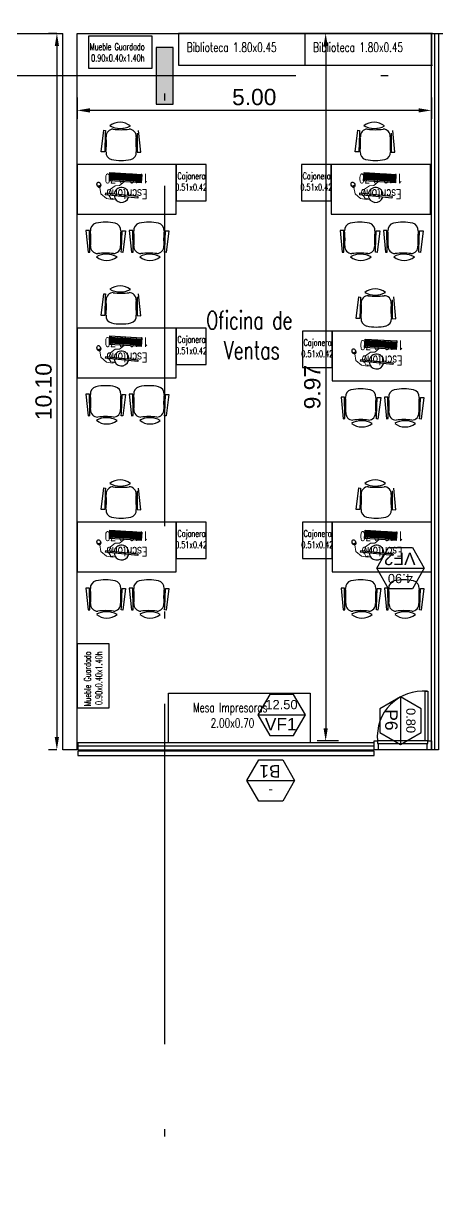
# Model space of a CAD drawing. Header units: metres. Extents: x 0 to 8715937, y -236336 to 216.
# Drawn here: x 126.65 to 132.49, y 90.63 to 107.07 of the extents above; entities that cross this region are included whole.
import ezdxf
from ezdxf.enums import TextEntityAlignment as Align

# ---------------------------------------------------------------- set-up
doc = ezdxf.new("R2010")
doc.units = ezdxf.units.M
doc.header["$MEASUREMENT"] = 0
doc.header["$PDMODE"] = 3
doc.linetypes.add('ACAD_ISO10W100', pattern=[18, 12, -3, 0, -3])
doc.linetypes.add('CENTRO', pattern=[2, 1.25, -0.25, 0.25, -0.25])
for name, color, linetype in [('0-BLOCK-ARQUITECTURA', 7, 'Continuous'), ('0-BLOCK-ESTRUCTURA', 7, 'Continuous'), ('CARP', 3, 'Continuous'), ('CARPINTERIA', 3, 'Continuous'), ('CARPINTERIA II', 7, 'Continuous'), ('CARPINTERIA III', 252, 'Continuous'), ('COLUMNAS', 210, 'Continuous'), ('COLUMNAS HATCH', 251, 'Continuous'), ('COTAS INTERIORES', 2, 'Continuous'), ('EJES', 251, 'ACAD_ISO10W100'), ('FRIO', 7, 'Continuous'), ('MUEBLES', 45, 'Continuous'), ('MURO', 4, 'Continuous'), ('TEXTO', 7, 'Continuous'), ('TXT CARP', 3, 'Continuous')]:
    doc.layers.add(name, color=color, linetype=linetype)
doc.styles.add('AR', font='arial.ttf')
doc.styles.add('txt7', font='romans.shx', dxfattribs={"width": 0.7})
doc.dimstyles.new('CotaLoc0', dxfattribs={"dimtxt": 0.23, "dimasz": 0.18, "dimexe": 0.12, "dimexo": 0.37, "dimgap": 0.07, "dimtad": 1, "dimzin": 0, "dimdsep": 46, "dimtxsty": 'AR', "dimcen": 0.9, "dimclrd": 251, "dimclre": 251, "dimadec": 0, "dimazin": 0, "dimtfac": 1, "dimtofl": 0, "dimtmove": 1, "dimatfit": 3, "dimfxl": 0.18, "dimtolj": 1, "dimtzin": 0, "dimarcsym": 1})

# ---------------------------------------------------------------- blocks, each defined once
blk = doc.blocks.new('DESCARP')
at = {"layer": 'TXT CARP', "lineweight": -3, "ltscale": 0.5}
for p, q in [((0.168, 0.291), (0, 0)), ((0.504, 0.291), (0.168, 0.291)), ((0.672, 0), (0.504, 0.291)), ((0, 0), (0.168, -0.291)), ((0, 0), (0.672, 0)), ((0.504, -0.291), (0.672, 0)), ((0.168, -0.291), (0.504, -0.291))]:
    blk.add_line(p, q, dxfattribs=at)
blk = doc.blocks.new('CARPINTERIA')
at = {"layer": 'TXT CARP', "color": 3, "rotation": 180.0682455120744}
blk.add_blockref('DESCARP', (0.336, 0), dxfattribs=at)
at = {"layer": 'TXT CARP', "style": 'AR'}
blk.add_attdef('DESIGNACION', text='', height=0.175, rotation=0.0683, dxfattribs=at).set_placement((0.011, 0.129), align=Align.MIDDLE)
at = {"layer": 'TXT CARP', "ltscale": 0.1, "style": 'AR'}
blk.add_attdef('ANCHO', text='', height=0.13, dxfattribs=at).set_placement((0.002, -0.147), align=Align.MIDDLE)
blk = doc.blocks.new('DPM-ARQUITECTURA')
at = {"layer": 'CARP', "color": 251, "ltscale": 0.1}
for points in [[(44.692, 96.829), (44.692, 106.929), (44.792, 106.929), (44.792, 96.829)], [(43.882, 96.929), (39.7, 96.929), (39.7, 96.829), (43.882, 96.829)]]:
    blk.add_lwpolyline(points, close=True, dxfattribs=at)
at = {"layer": 'CARP', "ltscale": 0.1}
for points in [[(44.742, 96.829), (44.742, 106.929)], [(43.882, 96.879), (39.7, 96.879)]]:
    blk.add_lwpolyline(points, dxfattribs=at)
blk.add_lwpolyline([(39.7, 96.809), (39.7, 96.749), (43.882, 96.749), (43.882, 96.809)], close=True, dxfattribs=at)
at = {"layer": 'CARPINTERIA', "linetype": 'Continuous', "ltscale": 0.001}
for points in [[(43.942, 96.829), (43.882, 96.829), (43.882, 96.954), (43.932, 96.954), (43.932, 96.919), (43.942, 96.919), (43.942, 96.829)], [(44.632, 96.919), (44.642, 96.919), (44.642, 96.954), (44.692, 96.954), (44.692, 96.829), (44.632, 96.829), (44.632, 96.919), (44.642, 96.919)]]:
    blk.add_lwpolyline(points, dxfattribs=at)
at = {"layer": 'CARPINTERIA II', "color": 7, "linetype": 'Continuous'}
blk.add_lwpolyline([(44.602, 97.654), (44.642, 97.654), (44.642, 96.954), (44.602, 96.954)], close=True, dxfattribs=at)
at = {"layer": 'CARPINTERIA III', "linetype": 'Continuous'}
blk.add_lwpolyline([(44.632, 97.654, 0.473387), (43.932, 96.954)], format="xyb", dxfattribs=at)
for points in [[(44.632, 96.954), (43.932, 96.954)], [(43.932, 96.919), (44.632, 96.919)], [(44.632, 96.829), (43.932, 96.829)]]:
    blk.add_lwpolyline(points, dxfattribs=at)
at = {"layer": 'MURO', "ltscale": 0.1}
for p, q in [((22.08, 106.929), (39.492, 106.929)), ((39.492, 96.829), (39.492, 106.929)), ((39.692, 96.829), (39.692, 106.929)), ((39.692, 106.929), (45.508, 106.929)), ((39.692, 96.829), (39.492, 96.829))]:
    blk.add_line(p, q, dxfattribs=at)
at = {"layer": 'CARPINTERIA', "ltscale": 0.1}
ref = blk.add_blockref('CARPINTERIA', (44.256, 99.39), dxfattribs=dict(at, xscale=-0.9999999999999997, rotation=0.06824551207424263))
ref.add_attrib('DESIGNACION', 'VF2', dxfattribs={"layer": 'TXT CARP', "height": 0.175, "rotation": 179.9999, "style": 'AR'}).set_placement((44.245, 99.519), align=Align.MIDDLE)
ref.add_attrib('ANCHO', '4.90', dxfattribs={"layer": 'TXT CARP', "ltscale": 0.1, "height": 0.13, "rotation": 180.0682, "style": 'AR'}).set_placement((44.254, 99.244), align=Align.MIDDLE)
ref = blk.add_blockref('CARPINTERIA', (42.578, 97.32), dxfattribs=dict(at, rotation=179.9317544879258))
ref.add_attrib('DESIGNACION', 'VF1', dxfattribs={"layer": 'TXT CARP', "height": 0.175, "rotation": 0.0001, "style": 'AR'}).set_placement((42.566, 97.191), align=Align.MIDDLE)
ref.add_attrib('ANCHO', '12.50', dxfattribs={"layer": 'TXT CARP', "ltscale": 0.1, "height": 0.13, "rotation": 359.9318, "style": 'AR'}).set_placement((42.576, 97.467), align=Align.MIDDLE)
ref = blk.add_blockref('CARPINTERIA', (44.255, 97.24), dxfattribs=dict(at, rotation=89.93175448792579))
ref.add_attrib('DESIGNACION', 'P6', dxfattribs={"layer": 'TXT CARP', "height": 0.175, "rotation": 270.0001, "style": 'AR'}).set_placement((44.127, 97.251), align=Align.MIDDLE)
ref.add_attrib('ANCHO', '0.80', dxfattribs={"layer": 'TXT CARP', "ltscale": 0.1, "height": 0.13, "rotation": 269.9318, "style": 'AR'}).set_placement((44.402, 97.242), align=Align.MIDDLE)
ref = blk.add_blockref('CARPINTERIA', (42.425, 96.397), dxfattribs=dict(at, xscale=-0.9999999999999997, rotation=0.06824551207416629))
ref.add_attrib('DESIGNACION', 'B1', dxfattribs={"layer": 'TXT CARP', "height": 0.175, "rotation": 179.9999, "style": 'AR'}).set_placement((42.414, 96.526), align=Align.MIDDLE)
ref.add_attrib('ANCHO', '-', dxfattribs={"layer": 'TXT CARP', "ltscale": 0.1, "height": 0.13, "rotation": 180.0682, "style": 'AR'}).set_placement((42.423, 96.25), align=Align.MIDDLE)
blk = doc.blocks.new('COLUMNA 0.24 x 0.80')
at = {"layer": 'COLUMNAS HATCH', "ltscale": 0.1}
blk.add_hatch(color=256, dxfattribs=at).paths.add_polyline_path([(0, 0.8), (0.24, 0.8), (0.24, 0), (0, 0)])
at = {"layer": 'COLUMNAS', "ltscale": 0.1}
blk.add_lwpolyline([(0, 0.8), (0.24, 0.8), (0.24, 0), (0, 0)], close=True, dxfattribs=at)
blk = doc.blocks.new('DPM-ESTRUCTURA')
at = {"layer": 'EJES', "ltscale": 0.4}
for p, q in [((40.928, 41.58), (40.928, 112.33)), ((108.48, 106.33), (16.48, 106.33))]:
    blk.add_line(p, q, dxfattribs=at)
at = {"layer": 'COLUMNAS', "xscale": -1}
blk.add_blockref('COLUMNA 0.24 x 0.80', (41.048, 105.93), dxfattribs=at)
blk = doc.blocks.new('mouse standard')
at = {"layer": 'MUEBLES', "linetype": 'Continuous', "lineweight": 25}
for p, q in [((-0.023, -0.005), (0.023, 0.005)), ((0, 0), (0.004, -0.024))]:
    blk.add_line(p, q, dxfattribs=at)
blk.add_ellipse((-0.003, 0.014), major_axis=(0.0067, -0.038), ratio=0.64777, dxfattribs=at)
blk = doc.blocks.new('teclado estandard')
at = {"layer": 'MUEBLES', "linetype": 'Continuous', "lineweight": 25}
for p, q in [((-0.45, 0.12), (0, 0.12)), ((-0.45, 0), (-0.45, 0.12)), ((-0.45, 0.1), (0, 0.1)), ((-0.45, 0.09), (0, 0.09)), ((-0.45, 0.08), (0, 0.08)), ((-0.45, 0.07), (0, 0.07)), ((-0.45, 0.06), (0, 0.06)), ((-0.45, 0.05), (0, 0.05)), ((-0.45, 0.04), (0, 0.04)), ((-0.45, 0.03), (0, 0.03)), ((-0.45, 0.02), (0, 0.02)), ((0, 0), (-0.45, 0)), ((-0.434, 0.02), (-0.434, 0.12)), ((-0.424, 0.02), (-0.424, 0.12)), ((-0.414, 0.02), (-0.414, 0.12)), ((-0.404, 0.02), (-0.404, 0.12)), ((-0.394, 0.02), (-0.394, 0.12)), ((-0.384, 0.02), (-0.384, 0.12)), ((-0.374, 0.02), (-0.374, 0.12)), ((-0.02, 0.12), (-0.02, 0)), ((-0.01, 0.12), (-0.01, 0)), ((0, 0.12), (0, 0))]:
    blk.add_line(p, q, dxfattribs=at)
blk = doc.blocks.new('monitor pc')
at = {"layer": 'MUEBLES', "linetype": 'Continuous', "lineweight": 25}
for p, q in [((-0.203, 0.117), (-0.193, 0.134)), ((-0.203, 0.117), (0.197, -0.115)), ((-0.193, 0.134), (0.207, -0.097)), ((0.197, -0.115), (0.207, -0.097))]:
    blk.add_line(p, q, dxfattribs=at)
for start, end in [(150.3223, 329.6777), (340.6725, 139.3275)]:
    blk.add_arc((0, 0), 0.105, start, end, dxfattribs=at)
blk = doc.blocks.new('A$C33634EC6')
at = {"layer": 'MUEBLES', "linetype": 'CENTRO', "lineweight": 18}
for p, q in [((0.228, 0.06), (0.274, 0.032)), ((0.274, 0.032), (0.304, 0.043))]:
    blk.add_line(p, q, dxfattribs=at)
for points in [[(0.324, 0.327), (0.294, 0.251), (0.242, 0.219), (0.205, 0.141), (0.215, 0.103), (0.222, 0.079)], [(0.062, 0.093), (0.119, 0.021), (0.22, 0), (0.301, 0.027), (0.325, 0.049), (0.329, 0.056)]]:
    blk.add_lwpolyline(points, dxfattribs=at)
for name, p, rotation in [('teclado estandard', (0.085, 0.346), 205.4339014883055), ('monitor pc', (0.381, 0.147), 233.2319994036899), ('mouse standard', (0.043, 0.109), 36.60633259912523)]:
    blk.add_blockref(name, p, dxfattribs=dict(at, rotation=rotation))
blk = doc.blocks.new('A$C7BA86730')
at = {"layer": 'MUEBLES', "ltscale": 0.21}
for p, q in [((1.296, 1.4), (0.596, 1.4)), ((0.596, 1.4), (0.596, 0)), ((1.296, 0), (1.296, 1.4)), ((1.53, 1.245), (1.53, 1.295)), ((1.53, 1.295), (1.835, 1.257)), ((1.795, 1.236), (1.53, 1.245)), ((1.601, 1.243), (1.601, 1.221)), ((1.651, 1.241), (1.651, 1.221)), ((1.651, 1.241), (1.651, 1.22)), ((1.831, 1.234), (1.795, 1.236)), ((1.835, 1.257), (1.831, 1.234)), ((1.862, 0.99), (1.843, 0.99)), ((1.862, 1.061), (1.845, 1.062)), ((0.421, 0.898), (0.114, 0.868)), ((0.154, 0.845), (0.419, 0.847)), ((0.297, 0.829), (0.297, 0.846)), ((0.347, 0.83), (0.347, 0.847)), ((0.419, 0.847), (0.421, 0.898)), ((1.527, 0.786), (1.526, 0.736)), ((1.526, 0.736), (1.832, 0.766)), ((1.792, 0.789), (1.527, 0.786)), ((1.53, 0.634), (1.53, 0.684)), ((1.53, 0.684), (1.835, 0.646)), ((1.599, 0.803), (1.599, 0.787)), ((1.649, 0.805), (1.649, 0.788)), ((1.829, 0.79), (1.792, 0.789)), ((1.832, 0.766), (1.829, 0.79)), ((0.085, 0.644), (0.103, 0.644)), ((0.085, 0.573), (0.102, 0.572)), ((1.795, 0.625), (1.53, 0.634)), ((1.601, 0.632), (1.601, 0.61)), ((1.651, 0.63), (1.651, 0.61)), ((1.651, 0.63), (1.651, 0.609)), ((1.831, 0.623), (1.795, 0.625)), ((1.835, 0.646), (1.831, 0.623)), ((0.111, 0.377), (0.115, 0.4)), ((0.417, 0.338), (0.111, 0.377)), ((0.115, 0.4), (0.152, 0.398)), ((0.152, 0.398), (0.417, 0.389)), ((0.296, 0.393), (0.296, 0.414)), ((0.296, 0.393), (0.296, 0.412)), ((0.346, 0.391), (0.346, 0.412)), ((0.417, 0.389), (0.417, 0.338)), ((1.862, 0.379), (1.843, 0.379)), ((1.862, 0.45), (1.845, 0.451)), ((1.527, 0.175), (1.526, 0.125)), ((1.792, 0.178), (1.527, 0.175)), ((1.599, 0.192), (1.599, 0.176)), ((1.649, 0.194), (1.649, 0.177)), ((1.829, 0.179), (1.792, 0.178)), ((1.832, 0.155), (1.829, 0.179)), ((0.596, 0), (1.296, 0)), ((1.526, 0.125), (1.832, 0.155))]:
    blk.add_line(p, q, dxfattribs=at)
for centre, radius, start, end in [((1.521, 1.127), 0.1, 84.0309, 167.3244), ((1.652, 2.376), 1.155, 264.0309, 274.5159), ((1.75, 1.124), 0.1, 0, 94.5159), ((2.166, 1.026), 0.307, 151.1948, 207.8353), ((1.711, 1.03), 0.236, 321.4327, 37.5975), ((2.03, 1.013), 0.622, 167.3244, 192.6516), ((2.71, 1.013), 0.867, 172.5977, 187.4023), ((0.196, 0.733), 0.1, 85.4694, 180), ((0.296, 1.995), 1.166, 265.4694, 275.8684), ((0.426, 0.736), 0.1, 12.6516, 95.8684), ((1.521, 0.898), 0.1, 192.6516, 275.8684), ((1.75, 0.901), 0.1, 265.4694, 0), ((0.236, 0.604), 0.236, 141.4327, 217.5975), ((-0.22, 0.608), 0.307, 331.1948, 27.8353), ((-0.763, 0.621), 0.867, 352.5977, 7.4023), ((-0.084, 0.621), 0.622, 347.3244, 12.6516), ((1.65, -0.361), 1.166, 85.4694, 95.8684), ((0.196, 0.51), 0.1, 180, 274.5159), ((2.03, 0.402), 0.622, 167.3244, 192.6516), ((1.521, 0.516), 0.1, 84.0309, 167.3244), ((1.652, 1.765), 1.155, 264.0309, 274.5159), ((1.75, 0.513), 0.1, 0, 94.5159), ((2.71, 0.402), 0.867, 172.5977, 187.4023), ((2.166, 0.415), 0.307, 151.1948, 207.8353), ((1.711, 0.419), 0.236, 321.4327, 37.5975), ((0.295, -0.742), 1.155, 84.0309, 94.5159), ((0.426, 0.507), 0.1, 264.0309, 347.3244), ((1.521, 0.287), 0.1, 192.6516, 275.8684), ((1.65, -0.972), 1.166, 85.4694, 95.8684), ((1.75, 0.29), 0.1, 265.4694, 0)]:
    blk.add_arc(centre, radius, start, end, dxfattribs=at)
at = {"layer": 'MUEBLES', "ltscale": 0.21, "rotation": 60.98965330433668}
blk.add_blockref('A$C33634EC6', (0.968, 0.221), dxfattribs=at)
at = {"layer": 'TEXTO', "insert": (1.077, 1.439), "char_height": 0.13088, "attachment_point": 1, "rotation": 270, "style": 'txt7'}
blk.add_mtext_dynamic_manual_height_columns('\\pi0.45054;Escritorio\\P\\pi0.43091;1.40x0.70', width=1.50746, gutter_width=150, heights=[0], dxfattribs=at)
blk = doc.blocks.new('A$C16A520EC')
at = {"layer": 'MUEBLES'}
for p, q in [((0, 0.7), (2, 0.7)), ((2, 0.7), (2, 0)), ((2, 0), (0, 0))]:
    blk.add_line(p, q, dxfattribs=at)
at = {"layer": 'MUEBLES', "ltscale": 0.21}
blk.add_line((0, 0), (0, 0.7), dxfattribs=at)
at = {"layer": 'TEXTO', "insert": (0.17, 0.562), "char_height": 0.13088, "attachment_point": 1, "style": 'txt7'}
blk.add_mtext_dynamic_manual_height_columns('\\pi0.1757;Mesa Impresoras\\P\\pi0.42436;2.00x0.70', width=1.50746, gutter_width=150, heights=[0], dxfattribs=at)
blk = doc.blocks.new('*D239')
at = {"layer": 'COTAS INTERIORES', "color": 251, "lineweight": -2, "ltscale": 0.1, "transparency": 16777216}
for p, q in [((127.412, 106.023), (127.412, 105.723)), ((132.412, 106.023), (132.412, 105.723)), ((132.232, 105.843), (127.592, 105.843))]:
    blk.add_line(p, q, dxfattribs=at)
at = {"layer": 'COTAS INTERIORES', "color": 251, "ltscale": 0.1, "transparency": 16777216}
for points in [[(127.592, 105.873), (127.592, 105.813), (127.412, 105.843)], [(132.232, 105.873), (132.232, 105.813), (132.412, 105.843)]]:
    blk.add_solid(points, dxfattribs=at)
at = {"layer": 'Defpoints', "color": 0, "ltscale": 0.1, "transparency": 16777216}
for p in [(127.412, 106.929), (132.412, 106.929), (127.412, 105.843)]:
    blk.add_point(p, dxfattribs=at)
at = {"layer": 'COTAS INTERIORES', "color": 0, "ltscale": 0.1, "transparency": 16777216, "insert": (129.912, 106.03), "char_height": 0.23, "attachment_point": 5, "style": 'AR'}
blk.add_mtext('\\A1;5.00', dxfattribs=at)
blk = doc.blocks.new('*D240')
at = {"layer": 'COTAS INTERIORES', "color": 251, "lineweight": -2, "ltscale": 0.1, "transparency": 16777216}
for p, q in [((131.1, 106.929), (130.8, 106.929)), ((130.92, 106.749), (130.92, 97.134)), ((131.1, 96.954), (130.8, 96.954))]:
    blk.add_line(p, q, dxfattribs=at)
at = {"layer": 'COTAS INTERIORES', "color": 251, "ltscale": 0.1, "transparency": 16777216}
for points in [[(130.89, 106.749), (130.95, 106.749), (130.92, 106.929)], [(130.89, 97.134), (130.95, 97.134), (130.92, 96.954)]]:
    blk.add_solid(points, dxfattribs=at)
at = {"layer": 'Defpoints', "color": 0, "ltscale": 0.1, "transparency": 16777216}
for p in [(132.412, 106.929), (130.92, 96.954), (132.412, 96.954)]:
    blk.add_point(p, dxfattribs=at)
at = {"layer": 'COTAS INTERIORES', "color": 0, "ltscale": 0.1, "transparency": 16777216, "insert": (130.732, 101.942), "char_height": 0.23, "attachment_point": 5, "rotation": 90, "style": 'AR'}
blk.add_mtext('\\A1;9.97', dxfattribs=at)
blk = doc.blocks.new('*D241')
at = {"layer": 'COTAS INTERIORES', "color": 251, "lineweight": -2, "ltscale": 0.1, "transparency": 16777216}
for p, q in [((127.126, 106.929), (127.006, 106.929)), ((127.126, 106.749), (127.126, 97.009)), ((127.126, 96.829), (127.006, 96.829))]:
    blk.add_line(p, q, dxfattribs=at)
at = {"layer": 'COTAS INTERIORES', "color": 251, "ltscale": 0.1, "transparency": 16777216}
for points in [[(127.096, 106.749), (127.156, 106.749), (127.126, 106.929)], [(127.096, 97.009), (127.156, 97.009), (127.126, 96.829)]]:
    blk.add_solid(points, dxfattribs=at)
at = {"layer": 'Defpoints', "color": 0, "ltscale": 0.1, "transparency": 16777216}
for p in [(127.412, 106.929), (127.126, 96.829), (127.412, 96.829)]:
    blk.add_point(p, dxfattribs=at)
at = {"layer": 'COTAS INTERIORES', "color": 0, "ltscale": 0.1, "transparency": 16777216, "insert": (126.939, 101.879), "char_height": 0.23, "attachment_point": 5, "rotation": 90, "style": 'AR'}
blk.add_mtext('\\A1;10.10', dxfattribs=at)

msp = doc.modelspace()

# ---------------------------------------------------------------- linework, layer by layer
at = {"layer": 'MUEBLES', "ltscale": 0.1}
for p, q in [((128.472, 106.888), (127.572, 106.888)), ((127.572, 106.888), (127.572, 106.438)), ((128.472, 106.438), (128.472, 106.888)), ((127.572, 106.438), (128.472, 106.438)), ((128.812, 105.079), (128.812, 104.569)), ((129.232, 105.079), (128.812, 105.079)), ((129.232, 104.569), (129.232, 105.079)), ((130.579, 105.079), (130.579, 104.569)), ((130.999, 105.079), (130.579, 105.079)), ((130.999, 104.569), (130.999, 105.079)), ((128.812, 104.569), (129.232, 104.569)), ((130.579, 104.569), (130.999, 104.569)), ((128.812, 102.773), (128.812, 102.263)), ((129.232, 102.773), (128.812, 102.773)), ((129.232, 102.263), (129.232, 102.773)), ((130.592, 102.731), (130.592, 102.221)), ((131.012, 102.731), (130.592, 102.731)), ((131.012, 102.221), (131.012, 102.731)), ((128.812, 102.263), (129.232, 102.263)), ((130.592, 102.221), (131.012, 102.221)), ((128.812, 100.038), (128.812, 99.528)), ((129.232, 100.038), (128.812, 100.038)), ((129.232, 99.528), (129.232, 100.038)), ((130.592, 100.038), (130.592, 99.528)), ((131.012, 100.038), (130.592, 100.038)), ((131.012, 99.528), (131.012, 100.038)), ((128.812, 99.528), (129.232, 99.528)), ((130.592, 99.528), (131.012, 99.528)), ((127.412, 98.323), (127.412, 97.423)), ((127.862, 98.323), (127.412, 98.323)), ((127.862, 97.423), (127.862, 98.323)), ((127.412, 97.423), (127.862, 97.423))]:
    msp.add_line(p, q, dxfattribs=at)
at = {"layer": 'MUEBLES'}
for p, q in [((128.844, 106.929), (128.844, 106.479)), ((130.644, 106.929), (128.844, 106.929)), ((130.628, 106.929), (130.628, 106.479)), ((132.428, 106.929), (130.628, 106.929)), ((130.628, 106.929), (130.628, 106.479)), ((132.412, 106.929), (132.412, 106.479)), ((128.844, 106.479), (130.644, 106.479)), ((130.628, 106.479), (132.428, 106.479))]:
    msp.add_line(p, q, dxfattribs=at)

# ---------------------------------------------------------------- block references
at = {"layer": '0-BLOCK-ARQUITECTURA'}
msp.add_blockref('DPM-ARQUITECTURA', (87.72, 0), dxfattribs=at)
at = {"layer": '0-BLOCK-ESTRUCTURA', "ltscale": 0.1}
msp.add_blockref('DPM-ESTRUCTURA', (87.72, 0), dxfattribs=at)
at = {"layer": 'FRIO', "ltscale": 0.1}
for p, rotation in [((127.412, 105.675), 270.0000000000042), ((130.999, 105.675), 270), ((127.412, 103.37), 270), ((131.012, 103.327), 270), ((127.412, 100.634), 270), ((131.012, 100.634), 270)]:
    msp.add_blockref('A$C7BA86730', p, dxfattribs=dict(at, rotation=rotation))
msp.add_blockref('A$C16A520EC', (128.702, 96.929), dxfattribs=at)

# ---------------------------------------------------------------- texts
at = {"layer": 'TEXTO', "attachment_point": 1, "style": 'txt7'}
for s, insert, char_height in [('\\pi0.32669;Mueble Guardado\\P\\pi0.34582;0.90x0.40x1.40h', (127.264, 106.789), 0.09561), ('Biblioteca 1.80x0.45', (128.96, 106.798), 0.13088), ('Biblioteca 1.80x0.45', (130.744, 106.798), 0.13088), ('\\pi0.54499;Cajonera\\P\\pi0.51313;0.51x0.42', (128.283, 104.967), 0.09561), ('\\pi0.54499;Cajonera\\P\\pi0.51313;0.51x0.42', (130.05, 104.967), 0.09561), ('\\pi0.083646;Oficina de \\P\\pi0.33387;Ventas', (129.152, 103.013), 0.25446), ('\\pi0.54499;Cajonera\\P\\pi0.51313;0.51x0.42', (128.283, 102.662), 0.09561), ('\\pi0.54499;Cajonera\\P\\pi0.51313;0.51x0.42', (130.063, 102.619), 0.09561), ('\\pi0.54499;Cajonera\\P\\pi0.51313;0.51x0.42', (128.283, 99.927), 0.09561), ('\\pi0.54499;Cajonera\\P\\pi0.51313;0.51x0.42', (130.063, 99.927), 0.09561)]:
    msp.add_mtext_dynamic_manual_height_columns(s, width=1.50746, gutter_width=150, heights=[0], dxfattribs=dict(at, insert=insert, char_height=char_height))
at = {"layer": 'TEXTO', "insert": (127.511, 97.115), "char_height": 0.09561, "attachment_point": 1, "rotation": 90, "style": 'txt7'}
msp.add_mtext_dynamic_manual_height_columns('\\pi0.32669;Mueble Guardado\\P\\pi0.34582;0.90x0.40x1.40h', width=1.50746, gutter_width=150, heights=[0], dxfattribs=at)

# ---------------------------------------------------------------- dimensions: what is measured, and where the dimension line sits
at = {"layer": 'COTAS INTERIORES', "ltscale": 0.1}
for base, p1, p2, picture, middle in [((127.126, 96.829), (127.412, 106.929), (127.412, 96.829), '*D241', (126.939, 101.879)), ((130.91952, 96.95427), (132.41185, 106.92926), (132.41185, 96.95427), '*D240', (130.73209, 101.94177))]:
    dim = msp.add_linear_dim(base=base, p1=p1, p2=p2, angle=90, dimstyle='CotaLoc0', override={"dimfxlon": 1}, dxfattribs=at)
    dim.commit()
    dim.dimension.update_dxf_attribs({"geometry": picture, "text_midpoint": middle})
dim = msp.add_linear_dim(base=(127.412, 105.843), p1=(132.412, 106.929), p2=(127.412, 106.929), dimstyle='CotaLoc0', override={"dimfxlon": 1}, dxfattribs=at)
dim.commit()
dim.dimension.update_dxf_attribs({"geometry": '*D239', "text_midpoint": (129.912, 106.03)})

doc.saveas('drawing.dxf')
